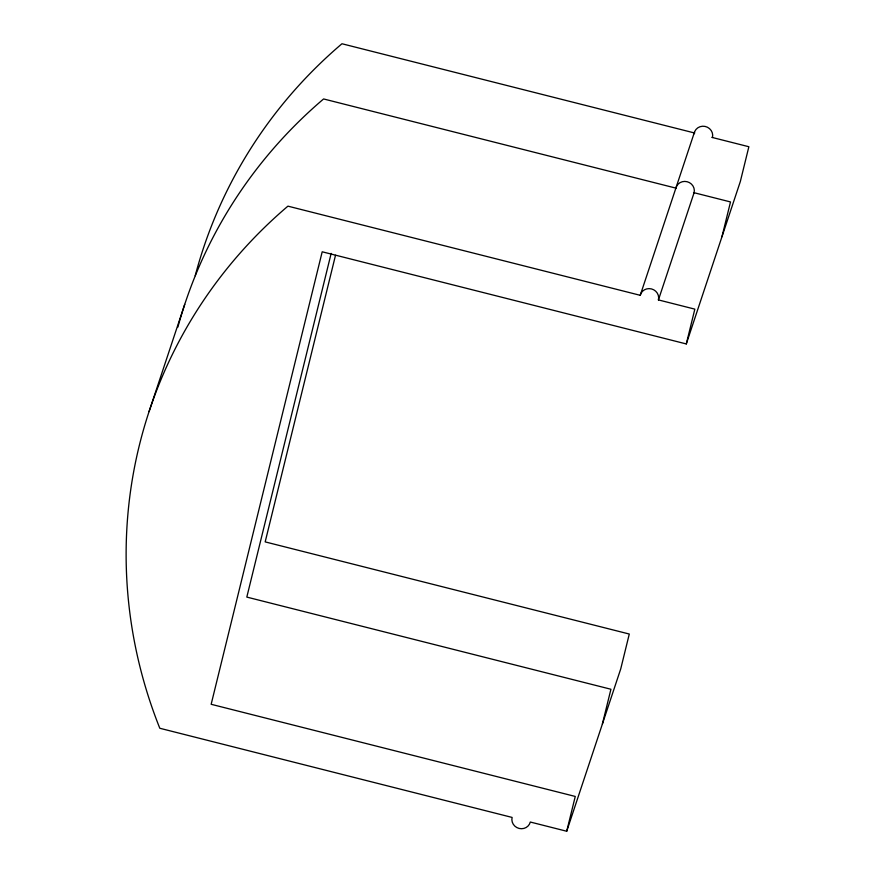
<?xml version="1.0" encoding="UTF-8"?>
<svg xmlns="http://www.w3.org/2000/svg" width="875" height="875" viewBox="0 0 875 875"><rect width="100%" height="100%" fill="white"/><g stroke="black" fill="none" stroke-linecap="round" stroke-linejoin="round"><path stroke-width="1.31" d="M331.155 253.411L246.816 597.089L610.925 689.248L602.383 724.052M335.519 255.259L265.18 541.888L629.289 634.036L620.747 668.85L566.716 831.25L530.305 822.03A9.395 8.958 18.4 0 1 519.072 828.428A9.395 8.958 18.4 0 1 512.105 817.425L159.819 728.263L159.458 727.398A498.258 475.191 18.4 0 1 287.219 206.752L287.941 206.15L640.227 295.312A9.395 8.958 18.4 0 1 651.459 288.914A9.395 8.958 18.4 0 1 658.427 299.917L694.837 309.137L686.295 343.941L322.197 251.792L211.159 704.287L575.258 796.447L566.716 831.25M721.963 236.742L730.505 201.939L693.514 192.577M149.067 411.589L184.723 304.391M640.227 295.312L675.883 188.114A9.395 8.958 18.4 0 1 687.127 181.716A9.395 8.958 18.4 0 1 694.094 192.719L658.427 299.917M676.156 187.217L694.52 132.016M686.295 343.941L740.327 181.541L748.869 146.737L711.878 137.375M694.695 133.022L341.961 43.75L341.25 44.352A498.258 475.191 18.4 0 0 195.212 275.723M676.331 188.234L323.597 98.952L322.886 99.553A498.258 475.191 18.4 0 0 177.877 327.108M694.072 133.831A9.395 8.958 18.4 0 1 705.009 126.405A9.395 8.958 18.4 0 1 712.458 137.517"/></g></svg>
